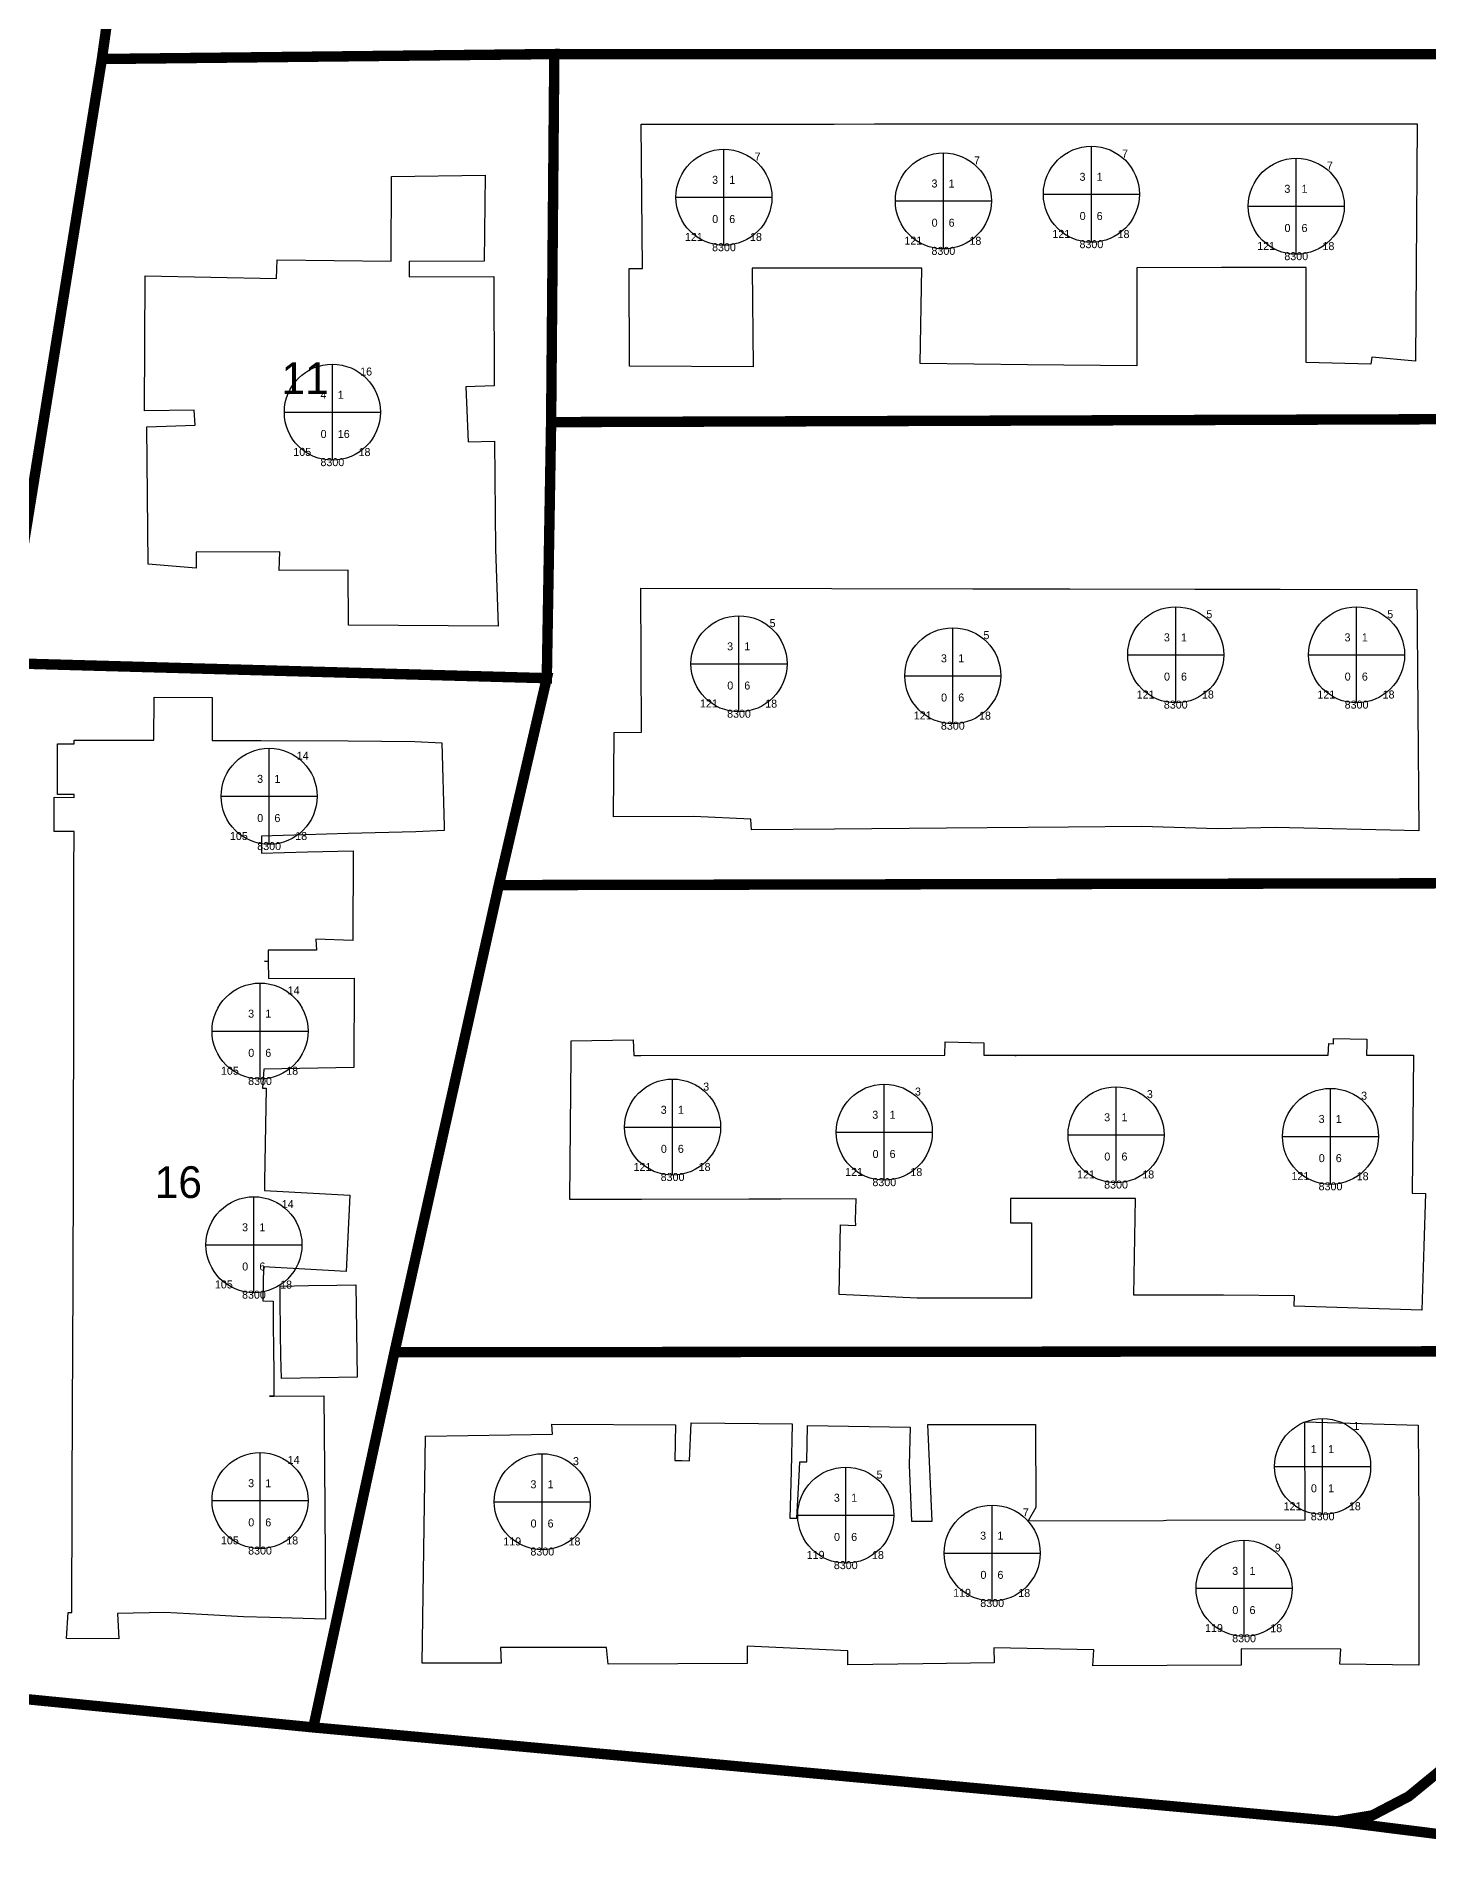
# Model space of a CAD drawing. Header units: inches. Extents: x 179568 to 180433, y 653998 to 654850.
# Drawn here: x 180278 to 180365, y 654482.9 to 654596.9 of the extents above; entities that cross this region are included whole.
import ezdxf
from ezdxf.enums import TextEntityAlignment as Align

# ---------------------------------------------------------------- set-up
doc = ezdxf.new("R2010")
doc.units = ezdxf.units.IN
doc.header["$MEASUREMENT"] = 0
for name, color, linetype in [('2200', 254, 'Continuous'), ('2203', 7, 'Continuous'), ('2206', 255, 'Continuous'), ('9100', 255, 'Continuous'), ('chelkot lines', 1, 'Continuous'), ('chelkot numbers', 1, 'Continuous')]:
    doc.layers.add(name, color=color, linetype=linetype)
doc.styles.add('HEBTXT', font='HEBTXT.shx')
doc.styles.get("Standard").update_dxf_attribs({"font": 'arial.ttf'})

# ---------------------------------------------------------------- blocks, each defined once
blk = doc.blocks.new('2206')
at = {"color": 0, "lineweight": -2}
for p, q in [((0, -7.5), (0, 7.5)), ((-7.5, 0), (7.5, 0))]:
    blk.add_line(p, q, dxfattribs=at)
blk.add_circle((0, 0), 7.5, dxfattribs=at)
at = {"color": 0, "lineweight": -2, "style": 'HEBTXT'}
for tag, p in [('NUM-FLOORS', (-0.93, 2.1)), ('NUM-BUSNS-CUR', (-0.9, -4.02))]:
    blk.add_attdef(tag, text='', height=2, dxfattribs=at).set_placement(p, align=Align.RIGHT)
for tag, p in [('NUM-ENTR', (0.83, 2.1)), ('NUM-APTS-CUR', (0.83, -4.02))]:
    blk.add_attdef(tag, p, '', height=2, dxfattribs=at)
at = {"lineweight": -2, "style": 'HEBTXT', "flags": 1}
for tag, p in [('CITY-CODE', (0, -12.5)), ('STREET-CODE', (0, -15)), ('STRT_TYPE', (0, -27.5)), ('STREET-CODE-2', (0, -30))]:
    blk.add_attdef(tag, text='', height=2, dxfattribs=at).set_placement(p, align=Align.CENTER)
at = {"color": 0, "lineweight": -2, "style": 'HEBTXT'}
blk.add_attdef('BLDG-TYPE', text='', height=2, dxfattribs=at).set_placement((0, -22.5), align=Align.CENTER)
at = {"lineweight": -2, "style": 'HEBTXT'}
for tag, p in [('BLDG-NUM-2', (0, -32.5)), ('BLDG-LETTER-2', (0, -35))]:
    blk.add_attdef(tag, text='', height=2, dxfattribs=at).set_placement(p, align=Align.CENTER)
at = {"layer": '2203', "lineweight": -2, "style": 'HEBTXT'}
for tag, p in [('BLDG-NUM', (0, -17.5)), ('BLDG-LETTER', (0, -20))]:
    blk.add_attdef(tag, text='', height=2, dxfattribs=at).set_placement(p, align=Align.CENTER)

msp = doc.modelspace()

# ---------------------------------------------------------------- linework, layer by layer
at = {"layer": '2200'}
for points in [[(180346.72, 654582.46, 70.54), (180346.73, 654576.32, 67.65), (180339.9, 654576.4, 67.65), (180339.9, 654576.4, 67.65), (180333.2, 654576.48, 67.65), (180333.29, 654582.44, 70.54), (180327.84, 654582.43, 70.54), (180327.84, 654582.43, 70.54), (180322.69, 654582.43, 70.54), (180322.76, 654576.26, 67.53), (180315.02, 654576.31, 67.53), (180315.01, 654582.42, 67.53), (180315.84, 654582.42, 70.54), (180315.75, 654591.43, 70.54), (180327.81, 654591.43, 70.54), (180330.34, 654591.44, 70.54), (180339.86, 654591.44, 70.54), (180344.92, 654591.44, 70.54), (180351.99, 654591.44, 70.54), (180364.25, 654591.45, 70.54), (180364.18, 654582.49, 70.54), (180364.15, 654576.61, 67.75), (180361.41, 654576.86, 67.75), (180361.36, 654576.44, 67.75), (180357.3, 654576.54, 67.75), (180357.3, 654582.48, 70.54), (180352.02, 654582.47, 70.54), (180352.02, 654582.47, 70.54), (180352.02, 654582.47, 70.54)], [(180301.26, 654582.84, 75.68), (180301.25, 654581.88, 75.68), (180306.55, 654581.91, 75.68), (180306.58, 654575.07, 75.68), (180304.81, 654575.02, 75.68), (180304.95, 654571.58, 75.68), (180306.59, 654571.63, 75.68), (180306.65, 654564.88, 75.68), (180306.82, 654560.06, 74.23), (180297.46, 654560.13, 74.23), (180297.45, 654563.57, 75.68), (180293.14, 654563.53, 75.68), (180293.17, 654564.71, 75.68), (180287.96, 654564.69, 75.68), (180287.96, 654563.69, 74.41), (180284.96, 654563.94, 74.41), (180284.86, 654572.52, 74.41), (180287.89, 654572.61, 74.41), (180287.83, 654573.55, 75.68), (180284.73, 654573.51, 75.68), (180284.77, 654581.95, 75.68), (180292.98, 654581.78, 75.68), (180293.01, 654582.96, 75.68), (180300.14, 654582.86, 75.68), (180300.15, 654588.16, 72.04), (180306.01, 654588.24, 72.04), (180305.95, 654582.87, 72.04), (180305.95, 654582.87, 72.04)], [(180347.03, 654547.54, 64.72), (180342.46, 654547.5, 64.72), (180334.84, 654547.44, 64.72), (180327.83, 654547.37, 64.72), (180322.65, 654547.33, 64.72), (180322.6, 654548, 64.72), (180319.04, 654548.16, 64.72), (180314.03, 654548.15, 70.19), (180314.06, 654553.42, 70.19), (180315.78, 654553.43, 70.19), (180315.73, 654562.43, 70.19), (180327.67, 654562.41, 70.19), (180336.48, 654562.4, 70.19), (180342.55, 654562.39, 70.19), (180350.35, 654562.38, 70.19), (180355.68, 654562.37, 70.19), (180364.22, 654562.36, 70.19), (180364.29, 654554.82, 70.19), (180364.36, 654547.27, 70.19), (180355.38, 654547.48, 72.33), (180355.38, 654547.48, 72.33), (180351.76, 654547.4, 72.33)], [(180280.31, 654542.17, 71.39), (180280.31, 654544.71, 71.39), (180280.32, 654547.24, 71.39), (180279.07, 654547.24, 66.99), (180279.07, 654549.37, 66.99), (180280.32, 654549.36, 71.39), (180280.32, 654549.55, 71.39), (180279.29, 654549.55, 66.18), (180279.29, 654552.7, 66.18), (180280.32, 654552.7, 71.39), (180280.32, 654552.94, 71.39), (180285.31, 654552.93, 71.39), (180285.32, 654555.62, 63.42), (180288.96, 654555.61, 63.42), (180288.96, 654552.92, 71.39), (180292.02, 654552.91, 71.39), (180297.44, 654552.89, 64.14), (180301.62, 654552.86, 63.2), (180303.31, 654552.77, 62.78), (180303.44, 654547.57, 62.93), (180303.45, 654547.3, 62.94), (180301.67, 654547.22, 63.2), (180297.44, 654547.11, 64.14), (180292.04, 654546.94, 71.39), (180292.04, 654545.87, 70.72), (180294.9, 654545.95, 70.18), (180297.76, 654546.02, 69.63), (180297.75, 654540.42, 69.65), (180295.43, 654540.51, 69.75), (180295.48, 654539.81, 69.71), (180292.45, 654539.82, 73.16), (180292.45, 654539.23, 73.16), (180292.45, 654539.11, 72.98), (180292.45, 654539.11, 72.98), (180292.46, 654538.05, 71.39), (180297.82, 654538.06, 70.84), (180297.8, 654532.48, 70.87), (180292.18, 654532.38, 71.13), (180292.09, 654531.19, 72.75), (180292.32, 654531.19, 72.75), (180292.22, 654525.39, 72.74), (180292.22, 654525.37, 72.74), (180292.21, 654524.8, 71.16), (180297.56, 654524.51, 64.72), (180297.32, 654519.73, 64.85), (180294.74, 654519.88, 68.62), (180292.16, 654520.02, 72.39), (180292.11, 654517.9, 72.78), (180292.76, 654517.89, 72.78), (180292.77, 654516.4, 72.8), (180292.79, 654514.91, 72.83), (180292.8, 654513.42, 72.85), (180292.81, 654511.95, 72.87), (180292.81, 654511.95, 72.87), (180292.54, 654511.95, 72.85), (180292.81, 654511.95, 72.87), (180292.81, 654511.94, 72.88), (180295.92, 654511.97, 73.08), (180296, 654505.11, 72.53), (180296.04, 654498.01, 72.36), (180292.56, 654498.11, 72.32), (180290.9, 654498.16, 72.31), (180288.3, 654498.31, 71.68), (180286, 654498.43, 72.36), (180283.04, 654498.36, 67.1), (180283.11, 654496.78, 66.9), (180279.85, 654496.81, 67.18), (180279.95, 654498.43, 67.17), (180280.19, 654498.43, 71.65), (180280.21, 654505.29, 71.6), (180280.23, 654511.85, 71.55), (180280.23, 654511.85, 71.55), (180280.24, 654514.19, 71.54), (180280.28, 654525.35, 71.46), (180280.29, 654528.69, 71.43), (180280.3, 654534.79, 71.39), (180280.31, 654539.54, 71.39)], [(180292.23, 654539.12, 72.97), (180292.45, 654539.11, 72.98), (180292.45, 654539.11, 72.98), (180292.45, 654539.11, 72.98)], [(180338.84, 654524.29, 70.23), (180338.84, 654522.78, 73), (180338.98, 654522.78, 73), (180340.15, 654522.78, 73), (180340.15, 654518.07, 72.91), (180333, 654518.07, 72.85), (180328.12, 654518.3, 68.1), (180328.21, 654522.65, 68.1), (180329.17, 654522.62, 68.1), (180329.15, 654522.94, 70.03), (180329.2, 654524.28, 70.23), (180324.51, 654524.26, 70.24), (180322.49, 654524.26, 70.25), (180315.78, 654524.24, 70.26), (180311.3, 654524.23, 64.52), (180311.39, 654533.28, 64.38), (180311.39, 654534.15, 64.34), (180315.25, 654534.21, 64.21), (180315.3, 654533.24, 64.52), (180315.74, 654533.24, 70.21), (180334.74, 654533.25, 70.22), (180334.75, 654534.09, 67.15), (180337.16, 654534.03, 67.07), (180337.16, 654533.25, 70.22), (180339.15, 654533.25, 70.22), (180339.15, 654533.25, 70.22), (180339.15, 654533.2, 70.22), (180339.15, 654533.25, 70.22), (180352.32, 654533.26, 70.22), (180352.32, 654533.24, 70.22), (180352.32, 654533.26, 70.22), (180353.31, 654533.26, 70.22), (180358.69, 654533.26, 69.62), (180358.72, 654533.98, 69.58), (180359.01, 654533.97, 69.58), (180359.02, 654534.29, 69.17), (180361.1, 654534.25, 69.16), (180361.11, 654533.96, 69.58), (180361.09, 654533.26, 69.62), (180364.01, 654533.26, 70.23), (180363.94, 654524.64, 72.84), (180364.76, 654524.61, 72.81), (180364.66, 654521.32, 73.93), (180364.53, 654517.32, 72.92), (180356.56, 654517.57, 72.92), (180356.58, 654518.22, 73.11), (180352.14, 654518.26, 64.63), (180352.14, 654518.26, 64.63), (180352.14, 654518.26, 64.63), (180352.09, 654518.26, 64.52), (180346.54, 654518.25, 64.52), (180346.64, 654524.3, 70.23), (180340.79, 654524.29, 70.23), (180339, 654524.29, 70.23)], [(180293.28, 654513.06, 67.14), (180293.25, 654514.47, 67.14), (180293.23, 654515.89, 67.15), (180293.2, 654518.1, 67.15), (180293.19, 654518.83, 67.15), (180294.97, 654518.86, 67.19), (180296.75, 654518.89, 67.22), (180297.93, 654518.91, 67.24), (180298.02, 654513.13, 67.22), (180295.65, 654513.09, 67.18), (180295.65, 654513.09, 67.18)], [(180318.78, 654507.9, 64.6), (180318.88, 654510.29, 64.6), (180325.2, 654510.22, 64.6), (180325.13, 654507.27, 64.6), (180325.05, 654504.32, 64.6), (180325.49, 654504.32, 72.46), (180325.63, 654506.97, 72.46), (180325.67, 654507.85, 72.46), (180326.1, 654507.84, 72.46), (180326.14, 654510.11, 70.99), (180332.56, 654510.01, 70.99), (180332.5, 654507.65, 72.24), (180332.65, 654504.14, 72.24), (180333.3, 654504.14, 70.96), (180333.3, 654504.14, 70.96), (180333.94, 654504.14, 69.68), (180333.67, 654510.17, 67.52), (180340.39, 654510.18, 67.52), (180340.41, 654504.98, 67.52), (180339.93, 654504.16, 69.68), (180348.4, 654504.18, 69.68), (180348.4, 654504.18, 69.68), (180348.59, 654504.19, 69.68), (180357.25, 654504.21, 69.68), (180357.22, 654510.34, 64.15), (180364.31, 654510.14, 64.15), (180364.35, 654504.23, 69.68), (180364.35, 654504.23, 69.68), (180364.36, 654495.13, 69.68), (180359.41, 654495.2, 69.68), (180359.48, 654496.13, 69.68), (180353.24, 654496.15, 69.68), (180353.25, 654495.14, 69.68), (180348.61, 654495.12, 69.68), (180343.98, 654495.1, 69.68), (180344.04, 654496.1, 69.68), (180337.8, 654496.23, 69.68), (180337.81, 654495.28, 69.68), (180333.35, 654495.22, 69.68), (180328.68, 654495.16, 69.68), (180328.67, 654496.04, 69.68), (180322.37, 654496.33, 69.68), (180322.38, 654495.24, 69.68), (180318.05, 654495.23, 69.68), (180313.7, 654495.21, 69.68), (180313.6, 654496.25, 72.03), (180310.44, 654496.24, 72.03), (180306.96, 654496.25, 69.68), (180307.01, 654495.26, 69.68), (180302.07, 654495.27, 69.68), (180302.28, 654509.45, 69.68), (180310.21, 654509.57, 64.6), (180310.18, 654510.2, 64.6), (180317.91, 654510.16, 64.6), (180317.86, 654507.93, 64.6), (180318.32, 654507.92, 64.6), (180318.32, 654507.92, 64.6)]]:
    msp.add_polyline3d(points, close=True, dxfattribs=at)
at = {"layer": 'chelkot lines', "color": 160, "linetype": 'Continuous', "true_color": 0x2323ff, "const_width": 0.65}
for points in [[(180237.45, 654461.63), (180243.91, 654487.25), (180246.5, 654497.69), (180249.95, 654514.44), (180252.89, 654527.94), (180253.42, 654531), (180256.7, 654552.88), (180258.81, 654567.25), (180262.88, 654592.88), (180267.42, 654622.31), (180271.81, 654649.31), (180274.44, 654666.06), (180275.42, 654676), (180276, 654682.06), (180294.47, 654680.25), (180292.64, 654662.19), (180282.41, 654598), (180282.06, 654595.5), (180275.98, 654557.75), (180266.8, 654506.13), (180265.55, 654500.38), (180262.47, 654479.5)], [(180262.47, 654479.5), (180265.55, 654500.38), (180265.75, 654498.56), (180266.53, 654496.75), (180268.09, 654494.94), (180269.94, 654494), (180272.41, 654493.5), (180295.27, 654491.25), (180359.22, 654485.38), (180386.13, 654482)]]:
    msp.add_lwpolyline(points, dxfattribs=at)
for points in [[(180368.45, 654595.81), (180310.33, 654595.81), (180282.06, 654595.5), (180282.41, 654598), (180318.83, 654598.12), (180327.59, 654598.12), (180357.28, 654598.31), (180394.33, 654598.56), (180394.45, 654595.81), (180368.45, 654595.81)], [(180309.86, 654556.81), (180275.98, 654557.75), (180282.06, 654595.5), (180310.33, 654595.81), (180310.13, 654572.81), (180309.86, 654556.81)], [(180310.13, 654572.81), (180310.33, 654595.81), (180368.45, 654595.81), (180368.42, 654573), (180310.13, 654572.81)], [(180306.86, 654543.88), (180309.86, 654556.81), (180310.13, 654572.81), (180368.42, 654573), (180368.55, 654544), (180306.86, 654543.88)], [(180268.09, 654494.94), (180266.53, 654496.75), (180265.75, 654498.56), (180265.55, 654500.38), (180266.8, 654506.13), (180275.98, 654557.75), (180309.86, 654556.81), (180306.86, 654543.88), (180300.34, 654514.69), (180295.27, 654491.25), (180272.41, 654493.5), (180269.94, 654494), (180268.09, 654494.94)], [(180300.34, 654514.69), (180306.86, 654543.88), (180368.55, 654544), (180368.55, 654543.94), (180368.67, 654514.75), (180300.34, 654514.69)], [(180363.72, 654486.94), (180361.44, 654485.75), (180359.22, 654485.38), (180295.27, 654491.25), (180300.34, 654514.69), (180368.67, 654514.75), (180368.73, 654493.44), (180367.34, 654490.5), (180366, 654488.81), (180363.72, 654486.94)]]:
    msp.add_lwpolyline(points, close=True, dxfattribs=at)

# ---------------------------------------------------------------- block references
at = {"layer": '2206'}
ref = msp.add_blockref('2206', (180343.89, 654587.05), dxfattribs=dict(at, xscale=0.4, yscale=0.4))
ref.add_attrib('CITY_CODE', '8300', dxfattribs={"layer": '9100', "color": 7, "height": 0.5, "style": 'HEBTXT'}).set_placement((180343.89, 654583.68), align=Align.CENTER)
ref.add_attrib('STREET_COD', '121', dxfattribs={"layer": '9100', "color": 7, "height": 0.5, "style": 'HEBTXT'}).set_placement((180342.01, 654584.32), align=Align.CENTER)
ref.add_attrib('BLDG_NUM', '7', dxfattribs={"layer": '2203', "color": 7, "height": 0.5, "style": 'HEBTXT'}).set_placement((180345.99, 654589.34), align=Align.CENTER)
ref.add_attrib('STRT_TYPE', '18', dxfattribs={"layer": '9100', "color": 7, "height": 0.5, "style": 'HEBTXT'}).set_placement((180345.9, 654584.31), align=Align.CENTER)
ref.add_attrib('NUM_FLOORS', '3', dxfattribs={"layer": '0', "color": 0, "height": 0.5, "style": 'HEBTXT'}).set_placement((180343.52, 654587.89), align=Align.RIGHT)
ref.add_attrib('NUM_ENTR', '1', (180344.22, 654587.89), dxfattribs={"layer": '0', "color": 0, "height": 0.5, "style": 'HEBTXT'})
ref.add_attrib('NUM_APTS_C', '6', (180344.22, 654585.44), dxfattribs={"layer": '0', "color": 0, "height": 0.5, "style": 'HEBTXT'})
ref.add_attrib('NUM_BUSNS_', '0', dxfattribs={"layer": '0', "color": 0, "height": 0.5, "style": 'HEBTXT'}).set_placement((180343.53, 654585.44), align=Align.RIGHT)
ref = msp.add_blockref('2206', (180320.93, 654586.86), dxfattribs=dict(at, xscale=0.4, yscale=0.4))
ref.add_attrib('CITY_CODE', '8300', dxfattribs={"layer": '9100', "color": 7, "height": 0.5, "style": 'HEBTXT'}).set_placement((180320.93, 654583.49), align=Align.CENTER)
ref.add_attrib('STREET_COD', '121', dxfattribs={"layer": '9100', "color": 7, "height": 0.5, "style": 'HEBTXT'}).set_placement((180319.05, 654584.13), align=Align.CENTER)
ref.add_attrib('BLDG_NUM', '7', dxfattribs={"layer": '2203', "color": 7, "height": 0.5, "style": 'HEBTXT'}).set_placement((180323.03, 654589.15), align=Align.CENTER)
ref.add_attrib('STRT_TYPE', '18', dxfattribs={"layer": '9100', "color": 7, "height": 0.5, "style": 'HEBTXT'}).set_placement((180322.93, 654584.13), align=Align.CENTER)
ref.add_attrib('NUM_FLOORS', '3', dxfattribs={"layer": '0', "color": 0, "height": 0.5, "style": 'HEBTXT'}).set_placement((180320.56, 654587.7), align=Align.RIGHT)
ref.add_attrib('NUM_ENTR', '1', (180321.26, 654587.7), dxfattribs={"layer": '0', "color": 0, "height": 0.5, "style": 'HEBTXT'})
ref.add_attrib('NUM_APTS_C', '6', (180321.26, 654585.25), dxfattribs={"layer": '0', "color": 0, "height": 0.5, "style": 'HEBTXT'})
ref.add_attrib('NUM_BUSNS_', '0', dxfattribs={"layer": '0', "color": 0, "height": 0.5, "style": 'HEBTXT'}).set_placement((180320.57, 654585.25), align=Align.RIGHT)
ref = msp.add_blockref('2206', (180334.64, 654586.63), dxfattribs=dict(at, xscale=0.4, yscale=0.4))
ref.add_attrib('CITY_CODE', '8300', dxfattribs={"layer": '9100', "color": 7, "height": 0.5, "style": 'HEBTXT'}).set_placement((180334.64, 654583.26), align=Align.CENTER)
ref.add_attrib('STREET_COD', '121', dxfattribs={"layer": '9100', "color": 7, "height": 0.5, "style": 'HEBTXT'}).set_placement((180332.76, 654583.9), align=Align.CENTER)
ref.add_attrib('BLDG_NUM', '7', dxfattribs={"layer": '2203', "color": 7, "height": 0.5, "style": 'HEBTXT'}).set_placement((180336.74, 654588.92), align=Align.CENTER)
ref.add_attrib('STRT_TYPE', '18', dxfattribs={"layer": '9100', "color": 7, "height": 0.5, "style": 'HEBTXT'}).set_placement((180336.64, 654583.89), align=Align.CENTER)
ref.add_attrib('NUM_FLOORS', '3', dxfattribs={"layer": '0', "color": 0, "height": 0.5, "style": 'HEBTXT'}).set_placement((180334.27, 654587.47), align=Align.RIGHT)
ref.add_attrib('NUM_ENTR', '1', (180334.97, 654587.47), dxfattribs={"layer": '0', "color": 0, "height": 0.5, "style": 'HEBTXT'})
ref.add_attrib('NUM_APTS_C', '6', (180334.97, 654585.02), dxfattribs={"layer": '0', "color": 0, "height": 0.5, "style": 'HEBTXT'})
ref.add_attrib('NUM_BUSNS_', '0', dxfattribs={"layer": '0', "color": 0, "height": 0.5, "style": 'HEBTXT'}).set_placement((180334.28, 654585.02), align=Align.RIGHT)
ref = msp.add_blockref('2206', (180356.69, 654586.3), dxfattribs=dict(at, xscale=0.4, yscale=0.4))
ref.add_attrib('CITY_CODE', '8300', dxfattribs={"layer": '9100', "color": 7, "height": 0.5, "style": 'HEBTXT'}).set_placement((180356.69, 654582.93), align=Align.CENTER)
ref.add_attrib('STREET_COD', '121', dxfattribs={"layer": '9100', "color": 7, "height": 0.5, "style": 'HEBTXT'}).set_placement((180354.81, 654583.57), align=Align.CENTER)
ref.add_attrib('BLDG_NUM', '7', dxfattribs={"layer": '2203', "color": 7, "height": 0.5, "style": 'HEBTXT'}).set_placement((180358.79, 654588.59), align=Align.CENTER)
ref.add_attrib('STRT_TYPE', '18', dxfattribs={"layer": '9100', "color": 7, "height": 0.5, "style": 'HEBTXT'}).set_placement((180358.7, 654583.56), align=Align.CENTER)
ref.add_attrib('NUM_FLOORS', '3', dxfattribs={"layer": '0', "color": 0, "height": 0.5, "style": 'HEBTXT'}).set_placement((180356.32, 654587.14), align=Align.RIGHT)
ref.add_attrib('NUM_ENTR', '1', (180357.02, 654587.14), dxfattribs={"layer": '0', "color": 0, "height": 0.5, "style": 'HEBTXT'})
ref.add_attrib('NUM_APTS_C', '6', (180357.02, 654584.69), dxfattribs={"layer": '0', "color": 0, "height": 0.5, "style": 'HEBTXT'})
ref.add_attrib('NUM_BUSNS_', '0', dxfattribs={"layer": '0', "color": 0, "height": 0.5, "style": 'HEBTXT'}).set_placement((180356.33, 654584.69), align=Align.RIGHT)
ref = msp.add_blockref('2206', (180296.46, 654573.43), dxfattribs=dict(at, xscale=0.4, yscale=0.4))
ref.add_attrib('CITY_CODE', '8300', dxfattribs={"layer": '9100', "color": 7, "height": 0.5, "style": 'HEBTXT'}).set_placement((180296.46, 654570.06), align=Align.CENTER)
ref.add_attrib('STREET_COD', '105', dxfattribs={"layer": '9100', "color": 7, "height": 0.5, "style": 'HEBTXT'}).set_placement((180294.58, 654570.7), align=Align.CENTER)
ref.add_attrib('BLDG_NUM', '16', dxfattribs={"layer": '2203', "color": 7, "height": 0.5, "style": 'HEBTXT'}).set_placement((180298.57, 654575.72), align=Align.CENTER)
ref.add_attrib('STRT_TYPE', '18', dxfattribs={"layer": '9100', "color": 7, "height": 0.5, "style": 'HEBTXT'}).set_placement((180298.47, 654570.69), align=Align.CENTER)
ref.add_attrib('NUM_FLOORS', '4', dxfattribs={"layer": '0', "color": 0, "height": 0.5, "style": 'HEBTXT'}).set_placement((180296.09, 654574.27), align=Align.RIGHT)
ref.add_attrib('NUM_ENTR', '1', (180296.8, 654574.27), dxfattribs={"layer": '0', "color": 0, "height": 0.5, "style": 'HEBTXT'})
ref.add_attrib('NUM_APTS_C', '16', (180296.8, 654571.82), dxfattribs={"layer": '0', "color": 0, "height": 0.5, "style": 'HEBTXT'})
ref.add_attrib('NUM_BUSNS_', '0', dxfattribs={"layer": '0', "color": 0, "height": 0.5, "style": 'HEBTXT'}).set_placement((180296.1, 654571.82), align=Align.RIGHT)
ref = msp.add_blockref('2206', (180321.87, 654557.71), dxfattribs=dict(at, xscale=0.4, yscale=0.4))
ref.add_attrib('CITY_CODE', '8300', dxfattribs={"layer": '9100', "color": 7, "height": 0.5, "style": 'HEBTXT'}).set_placement((180321.87, 654554.34), align=Align.CENTER)
ref.add_attrib('STREET_COD', '121', dxfattribs={"layer": '9100', "color": 7, "height": 0.5, "style": 'HEBTXT'}).set_placement((180319.99, 654554.98), align=Align.CENTER)
ref.add_attrib('BLDG_NUM', '5', dxfattribs={"layer": '2203', "color": 7, "height": 0.5, "style": 'HEBTXT'}).set_placement((180323.97, 654560), align=Align.CENTER)
ref.add_attrib('STRT_TYPE', '18', dxfattribs={"layer": '9100', "color": 7, "height": 0.5, "style": 'HEBTXT'}).set_placement((180323.88, 654554.97), align=Align.CENTER)
ref.add_attrib('NUM_FLOORS', '3', dxfattribs={"layer": '0', "color": 0, "height": 0.5, "style": 'HEBTXT'}).set_placement((180321.5, 654558.55), align=Align.RIGHT)
ref.add_attrib('NUM_ENTR', '1', (180322.2, 654558.55), dxfattribs={"layer": '0', "color": 0, "height": 0.5, "style": 'HEBTXT'})
ref.add_attrib('NUM_APTS_C', '6', (180322.2, 654556.1), dxfattribs={"layer": '0', "color": 0, "height": 0.5, "style": 'HEBTXT'})
ref.add_attrib('NUM_BUSNS_', '0', dxfattribs={"layer": '0', "color": 0, "height": 0.5, "style": 'HEBTXT'}).set_placement((180321.51, 654556.1), align=Align.RIGHT)
ref = msp.add_blockref('2206', (180349.16, 654558.27), dxfattribs=dict(at, xscale=0.4, yscale=0.4))
ref.add_attrib('CITY_CODE', '8300', dxfattribs={"layer": '9100', "color": 7, "height": 0.5, "style": 'HEBTXT'}).set_placement((180349.16, 654554.91), align=Align.CENTER)
ref.add_attrib('STREET_COD', '121', dxfattribs={"layer": '9100', "color": 7, "height": 0.5, "style": 'HEBTXT'}).set_placement((180347.28, 654555.54), align=Align.CENTER)
ref.add_attrib('BLDG_NUM', '5', dxfattribs={"layer": '2203', "color": 7, "height": 0.5, "style": 'HEBTXT'}).set_placement((180351.26, 654560.56), align=Align.CENTER)
ref.add_attrib('STRT_TYPE', '18', dxfattribs={"layer": '9100', "color": 7, "height": 0.5, "style": 'HEBTXT'}).set_placement((180351.17, 654555.54), align=Align.CENTER)
ref.add_attrib('NUM_FLOORS', '3', dxfattribs={"layer": '0', "color": 0, "height": 0.5, "style": 'HEBTXT'}).set_placement((180348.79, 654559.11), align=Align.RIGHT)
ref.add_attrib('NUM_ENTR', '1', (180349.49, 654559.11), dxfattribs={"layer": '0', "color": 0, "height": 0.5, "style": 'HEBTXT'})
ref.add_attrib('NUM_APTS_C', '6', (180349.49, 654556.66), dxfattribs={"layer": '0', "color": 0, "height": 0.5, "style": 'HEBTXT'})
ref.add_attrib('NUM_BUSNS_', '0', dxfattribs={"layer": '0', "color": 0, "height": 0.5, "style": 'HEBTXT'}).set_placement((180348.8, 654556.66), align=Align.RIGHT)
ref = msp.add_blockref('2206', (180360.46, 654558.27), dxfattribs=dict(at, xscale=0.4, yscale=0.4))
ref.add_attrib('CITY_CODE', '8300', dxfattribs={"layer": '9100', "color": 7, "height": 0.5, "style": 'HEBTXT'}).set_placement((180360.46, 654554.91), align=Align.CENTER)
ref.add_attrib('STREET_COD', '121', dxfattribs={"layer": '9100', "color": 7, "height": 0.5, "style": 'HEBTXT'}).set_placement((180358.57, 654555.54), align=Align.CENTER)
ref.add_attrib('BLDG_NUM', '5', dxfattribs={"layer": '2203', "color": 7, "height": 0.5, "style": 'HEBTXT'}).set_placement((180362.56, 654560.56), align=Align.CENTER)
ref.add_attrib('STRT_TYPE', '18', dxfattribs={"layer": '9100', "color": 7, "height": 0.5, "style": 'HEBTXT'}).set_placement((180362.46, 654555.54), align=Align.CENTER)
ref.add_attrib('NUM_FLOORS', '3', dxfattribs={"layer": '0', "color": 0, "height": 0.5, "style": 'HEBTXT'}).set_placement((180360.08, 654559.11), align=Align.RIGHT)
ref.add_attrib('NUM_ENTR', '1', (180360.79, 654559.11), dxfattribs={"layer": '0', "color": 0, "height": 0.5, "style": 'HEBTXT'})
ref.add_attrib('NUM_APTS_C', '6', (180360.79, 654556.66), dxfattribs={"layer": '0', "color": 0, "height": 0.5, "style": 'HEBTXT'})
ref.add_attrib('NUM_BUSNS_', '0', dxfattribs={"layer": '0', "color": 0, "height": 0.5, "style": 'HEBTXT'}).set_placement((180360.09, 654556.66), align=Align.RIGHT)
ref = msp.add_blockref('2206', (180335.23, 654556.96), dxfattribs=dict(at, xscale=0.4, yscale=0.4))
ref.add_attrib('CITY_CODE', '8300', dxfattribs={"layer": '9100', "color": 7, "height": 0.5, "style": 'HEBTXT'}).set_placement((180335.23, 654553.59), align=Align.CENTER)
ref.add_attrib('STREET_COD', '121', dxfattribs={"layer": '9100', "color": 7, "height": 0.5, "style": 'HEBTXT'}).set_placement((180333.35, 654554.23), align=Align.CENTER)
ref.add_attrib('BLDG_NUM', '5', dxfattribs={"layer": '2203', "color": 7, "height": 0.5, "style": 'HEBTXT'}).set_placement((180337.33, 654559.25), align=Align.CENTER)
ref.add_attrib('STRT_TYPE', '18', dxfattribs={"layer": '9100', "color": 7, "height": 0.5, "style": 'HEBTXT'}).set_placement((180337.24, 654554.22), align=Align.CENTER)
ref.add_attrib('NUM_FLOORS', '3', dxfattribs={"layer": '0', "color": 0, "height": 0.5, "style": 'HEBTXT'}).set_placement((180334.86, 654557.8), align=Align.RIGHT)
ref.add_attrib('NUM_ENTR', '1', (180335.57, 654557.8), dxfattribs={"layer": '0', "color": 0, "height": 0.5, "style": 'HEBTXT'})
ref.add_attrib('NUM_APTS_C', '6', (180335.57, 654555.35), dxfattribs={"layer": '0', "color": 0, "height": 0.5, "style": 'HEBTXT'})
ref.add_attrib('NUM_BUSNS_', '0', dxfattribs={"layer": '0', "color": 0, "height": 0.5, "style": 'HEBTXT'}).set_placement((180334.87, 654555.35), align=Align.RIGHT)
ref = msp.add_blockref('2206', (180292.51, 654549.43), dxfattribs=dict(at, xscale=0.4, yscale=0.4))
ref.add_attrib('CITY_CODE', '8300', dxfattribs={"layer": '9100', "color": 7, "height": 0.5, "style": 'HEBTXT'}).set_placement((180292.51, 654546.07), align=Align.CENTER)
ref.add_attrib('STREET_COD', '105', dxfattribs={"layer": '9100', "color": 7, "height": 0.5, "style": 'HEBTXT'}).set_placement((180290.62, 654546.7), align=Align.CENTER)
ref.add_attrib('BLDG_NUM', '14', dxfattribs={"layer": '2203', "color": 7, "height": 0.5, "style": 'HEBTXT'}).set_placement((180294.61, 654551.72), align=Align.CENTER)
ref.add_attrib('STRT_TYPE', '18', dxfattribs={"layer": '9100', "color": 7, "height": 0.5, "style": 'HEBTXT'}).set_placement((180294.51, 654546.7), align=Align.CENTER)
ref.add_attrib('NUM_FLOORS', '3', dxfattribs={"layer": '0', "color": 0, "height": 0.5, "style": 'HEBTXT'}).set_placement((180292.13, 654550.27), align=Align.RIGHT)
ref.add_attrib('NUM_ENTR', '1', (180292.84, 654550.27), dxfattribs={"layer": '0', "color": 0, "height": 0.5, "style": 'HEBTXT'})
ref.add_attrib('NUM_APTS_C', '6', (180292.84, 654547.82), dxfattribs={"layer": '0', "color": 0, "height": 0.5, "style": 'HEBTXT'})
ref.add_attrib('NUM_BUSNS_', '0', dxfattribs={"layer": '0', "color": 0, "height": 0.5, "style": 'HEBTXT'}).set_placement((180292.14, 654547.82), align=Align.RIGHT)
ref = msp.add_blockref('2206', (180291.94, 654534.76), dxfattribs=dict(at, xscale=0.4, yscale=0.4))
ref.add_attrib('CITY_CODE', '8300', dxfattribs={"layer": '9100', "color": 7, "height": 0.5, "style": 'HEBTXT'}).set_placement((180291.94, 654531.39), align=Align.CENTER)
ref.add_attrib('STREET_COD', '105', dxfattribs={"layer": '9100', "color": 7, "height": 0.5, "style": 'HEBTXT'}).set_placement((180290.06, 654532.03), align=Align.CENTER)
ref.add_attrib('BLDG_NUM', '14', dxfattribs={"layer": '2203', "color": 7, "height": 0.5, "style": 'HEBTXT'}).set_placement((180294.04, 654537.05), align=Align.CENTER)
ref.add_attrib('STRT_TYPE', '18', dxfattribs={"layer": '9100', "color": 7, "height": 0.5, "style": 'HEBTXT'}).set_placement((180293.95, 654532.03), align=Align.CENTER)
ref.add_attrib('NUM_FLOORS', '3', dxfattribs={"layer": '0', "color": 0, "height": 0.5, "style": 'HEBTXT'}).set_placement((180291.57, 654535.6), align=Align.RIGHT)
ref.add_attrib('NUM_ENTR', '1', (180292.27, 654535.6), dxfattribs={"layer": '0', "color": 0, "height": 0.5, "style": 'HEBTXT'})
ref.add_attrib('NUM_APTS_C', '6', (180292.27, 654533.15), dxfattribs={"layer": '0', "color": 0, "height": 0.5, "style": 'HEBTXT'})
ref.add_attrib('NUM_BUSNS_', '0', dxfattribs={"layer": '0', "color": 0, "height": 0.5, "style": 'HEBTXT'}).set_placement((180291.58, 654533.15), align=Align.RIGHT)
ref = msp.add_blockref('2206', (180317.72, 654528.76), dxfattribs=dict(at, xscale=0.4, yscale=0.4))
ref.add_attrib('CITY_CODE', '8300', dxfattribs={"layer": '9100', "color": 7, "height": 0.5, "style": 'HEBTXT'}).set_placement((180317.72, 654525.39), align=Align.CENTER)
ref.add_attrib('STREET_COD', '121', dxfattribs={"layer": '9100', "color": 7, "height": 0.5, "style": 'HEBTXT'}).set_placement((180315.84, 654526.02), align=Align.CENTER)
ref.add_attrib('BLDG_NUM', '3', dxfattribs={"layer": '2203', "color": 7, "height": 0.5, "style": 'HEBTXT'}).set_placement((180319.82, 654531.04), align=Align.CENTER)
ref.add_attrib('STRT_TYPE', '18', dxfattribs={"layer": '9100', "color": 7, "height": 0.5, "style": 'HEBTXT'}).set_placement((180319.72, 654526.02), align=Align.CENTER)
ref.add_attrib('NUM_FLOORS', '3', dxfattribs={"layer": '0', "color": 0, "height": 0.5, "style": 'HEBTXT'}).set_placement((180317.35, 654529.59), align=Align.RIGHT)
ref.add_attrib('NUM_ENTR', '1', (180318.05, 654529.59), dxfattribs={"layer": '0', "color": 0, "height": 0.5, "style": 'HEBTXT'})
ref.add_attrib('NUM_APTS_C', '6', (180318.05, 654527.15), dxfattribs={"layer": '0', "color": 0, "height": 0.5, "style": 'HEBTXT'})
ref.add_attrib('NUM_BUSNS_', '0', dxfattribs={"layer": '0', "color": 0, "height": 0.5, "style": 'HEBTXT'}).set_placement((180317.36, 654527.15), align=Align.RIGHT)
ref = msp.add_blockref('2206', (180330.95, 654528.44), dxfattribs=dict(at, xscale=0.4, yscale=0.4))
ref.add_attrib('CITY_CODE', '8300', dxfattribs={"layer": '9100', "color": 7, "height": 0.5, "style": 'HEBTXT'}).set_placement((180330.95, 654525.07), align=Align.CENTER)
ref.add_attrib('STREET_COD', '121', dxfattribs={"layer": '9100', "color": 7, "height": 0.5, "style": 'HEBTXT'}).set_placement((180329.06, 654525.71), align=Align.CENTER)
ref.add_attrib('BLDG_NUM', '3', dxfattribs={"layer": '2203', "color": 7, "height": 0.5, "style": 'HEBTXT'}).set_placement((180333.05, 654530.73), align=Align.CENTER)
ref.add_attrib('STRT_TYPE', '18', dxfattribs={"layer": '9100', "color": 7, "height": 0.5, "style": 'HEBTXT'}).set_placement((180332.95, 654525.7), align=Align.CENTER)
ref.add_attrib('NUM_FLOORS', '3', dxfattribs={"layer": '0', "color": 0, "height": 0.5, "style": 'HEBTXT'}).set_placement((180330.57, 654529.28), align=Align.RIGHT)
ref.add_attrib('NUM_ENTR', '1', (180331.28, 654529.28), dxfattribs={"layer": '0', "color": 0, "height": 0.5, "style": 'HEBTXT'})
ref.add_attrib('NUM_APTS_C', '6', (180331.28, 654526.83), dxfattribs={"layer": '0', "color": 0, "height": 0.5, "style": 'HEBTXT'})
ref.add_attrib('NUM_BUSNS_', '0', dxfattribs={"layer": '0', "color": 0, "height": 0.5, "style": 'HEBTXT'}).set_placement((180330.59, 654526.83), align=Align.RIGHT)
ref = msp.add_blockref('2206', (180345.43, 654528.28), dxfattribs=dict(at, xscale=0.4, yscale=0.4))
ref.add_attrib('CITY_CODE', '8300', dxfattribs={"layer": '9100', "color": 7, "height": 0.5, "style": 'HEBTXT'}).set_placement((180345.43, 654524.92), align=Align.CENTER)
ref.add_attrib('STREET_COD', '121', dxfattribs={"layer": '9100', "color": 7, "height": 0.5, "style": 'HEBTXT'}).set_placement((180343.55, 654525.55), align=Align.CENTER)
ref.add_attrib('BLDG_NUM', '3', dxfattribs={"layer": '2203', "color": 7, "height": 0.5, "style": 'HEBTXT'}).set_placement((180347.54, 654530.57), align=Align.CENTER)
ref.add_attrib('STRT_TYPE', '18', dxfattribs={"layer": '9100', "color": 7, "height": 0.5, "style": 'HEBTXT'}).set_placement((180347.44, 654525.55), align=Align.CENTER)
ref.add_attrib('NUM_FLOORS', '3', dxfattribs={"layer": '0', "color": 0, "height": 0.5, "style": 'HEBTXT'}).set_placement((180345.06, 654529.12), align=Align.RIGHT)
ref.add_attrib('NUM_ENTR', '1', (180345.77, 654529.12), dxfattribs={"layer": '0', "color": 0, "height": 0.5, "style": 'HEBTXT'})
ref.add_attrib('NUM_APTS_C', '6', (180345.77, 654526.67), dxfattribs={"layer": '0', "color": 0, "height": 0.5, "style": 'HEBTXT'})
ref.add_attrib('NUM_BUSNS_', '0', dxfattribs={"layer": '0', "color": 0, "height": 0.5, "style": 'HEBTXT'}).set_placement((180345.07, 654526.67), align=Align.RIGHT)
ref = msp.add_blockref('2206', (180358.83, 654528.18), dxfattribs=dict(at, xscale=0.4, yscale=0.4))
ref.add_attrib('CITY_CODE', '8300', dxfattribs={"layer": '9100', "color": 7, "height": 0.5, "style": 'HEBTXT'}).set_placement((180358.83, 654524.81), align=Align.CENTER)
ref.add_attrib('STREET_COD', '121', dxfattribs={"layer": '9100', "color": 7, "height": 0.5, "style": 'HEBTXT'}).set_placement((180356.95, 654525.45), align=Align.CENTER)
ref.add_attrib('BLDG_NUM', '3', dxfattribs={"layer": '2203', "color": 7, "height": 0.5, "style": 'HEBTXT'}).set_placement((180360.93, 654530.47), align=Align.CENTER)
ref.add_attrib('STRT_TYPE', '18', dxfattribs={"layer": '9100', "color": 7, "height": 0.5, "style": 'HEBTXT'}).set_placement((180360.84, 654525.44), align=Align.CENTER)
ref.add_attrib('NUM_FLOORS', '3', dxfattribs={"layer": '0', "color": 0, "height": 0.5, "style": 'HEBTXT'}).set_placement((180358.46, 654529.02), align=Align.RIGHT)
ref.add_attrib('NUM_ENTR', '1', (180359.16, 654529.02), dxfattribs={"layer": '0', "color": 0, "height": 0.5, "style": 'HEBTXT'})
ref.add_attrib('NUM_APTS_C', '6', (180359.16, 654526.57), dxfattribs={"layer": '0', "color": 0, "height": 0.5, "style": 'HEBTXT'})
ref.add_attrib('NUM_BUSNS_', '0', dxfattribs={"layer": '0', "color": 0, "height": 0.5, "style": 'HEBTXT'}).set_placement((180358.47, 654526.57), align=Align.RIGHT)
ref = msp.add_blockref('2206', (180291.56, 654521.41), dxfattribs=dict(at, xscale=0.4, yscale=0.4))
ref.add_attrib('CITY_CODE', '8300', dxfattribs={"layer": '9100', "color": 7, "height": 0.5, "style": 'HEBTXT'}).set_placement((180291.56, 654518.04), align=Align.CENTER)
ref.add_attrib('STREET_COD', '105', dxfattribs={"layer": '9100', "color": 7, "height": 0.5, "style": 'HEBTXT'}).set_placement((180289.68, 654518.68), align=Align.CENTER)
ref.add_attrib('BLDG_NUM', '14', dxfattribs={"layer": '2203', "color": 7, "height": 0.5, "style": 'HEBTXT'}).set_placement((180293.67, 654523.7), align=Align.CENTER)
ref.add_attrib('STRT_TYPE', '18', dxfattribs={"layer": '9100', "color": 7, "height": 0.5, "style": 'HEBTXT'}).set_placement((180293.57, 654518.67), align=Align.CENTER)
ref.add_attrib('NUM_FLOORS', '3', dxfattribs={"layer": '0', "color": 0, "height": 0.5, "style": 'HEBTXT'}).set_placement((180291.19, 654522.25), align=Align.RIGHT)
ref.add_attrib('NUM_ENTR', '1', (180291.9, 654522.25), dxfattribs={"layer": '0', "color": 0, "height": 0.5, "style": 'HEBTXT'})
ref.add_attrib('NUM_APTS_C', '6', (180291.9, 654519.8), dxfattribs={"layer": '0', "color": 0, "height": 0.5, "style": 'HEBTXT'})
ref.add_attrib('NUM_BUSNS_', '0', dxfattribs={"layer": '0', "color": 0, "height": 0.5, "style": 'HEBTXT'}).set_placement((180291.2, 654519.8), align=Align.RIGHT)
ref = msp.add_blockref('2206', (180358.34, 654507.55), dxfattribs=dict(at, xscale=0.4, yscale=0.4))
ref.add_attrib('CITY_CODE', '8300', dxfattribs={"layer": '9100', "color": 7, "height": 0.5, "style": 'HEBTXT'}).set_placement((180358.34, 654504.19), align=Align.CENTER)
ref.add_attrib('STREET_COD', '121', dxfattribs={"layer": '9100', "color": 7, "height": 0.5, "style": 'HEBTXT'}).set_placement((180356.46, 654504.82), align=Align.CENTER)
ref.add_attrib('BLDG_NUM', '1', dxfattribs={"layer": '2203', "color": 7, "height": 0.5, "style": 'HEBTXT'}).set_placement((180360.45, 654509.84), align=Align.CENTER)
ref.add_attrib('STRT_TYPE', '18', dxfattribs={"layer": '9100', "color": 7, "height": 0.5, "style": 'HEBTXT'}).set_placement((180360.35, 654504.82), align=Align.CENTER)
ref.add_attrib('NUM_FLOORS', '1', dxfattribs={"layer": '0', "color": 0, "height": 0.5, "style": 'HEBTXT'}).set_placement((180357.97, 654508.39), align=Align.RIGHT)
ref.add_attrib('NUM_ENTR', '1', (180358.68, 654508.39), dxfattribs={"layer": '0', "color": 0, "height": 0.5, "style": 'HEBTXT'})
ref.add_attrib('NUM_APTS_C', '1', (180358.68, 654505.94), dxfattribs={"layer": '0', "color": 0, "height": 0.5, "style": 'HEBTXT'})
ref.add_attrib('NUM_BUSNS_', '0', dxfattribs={"layer": '0', "color": 0, "height": 0.5, "style": 'HEBTXT'}).set_placement((180357.98, 654505.94), align=Align.RIGHT)
ref = msp.add_blockref('2206', (180291.94, 654505.42), dxfattribs=dict(at, xscale=0.4, yscale=0.4))
ref.add_attrib('CITY_CODE', '8300', dxfattribs={"layer": '9100', "color": 7, "height": 0.5, "style": 'HEBTXT'}).set_placement((180291.94, 654502.05), align=Align.CENTER)
ref.add_attrib('STREET_COD', '105', dxfattribs={"layer": '9100', "color": 7, "height": 0.5, "style": 'HEBTXT'}).set_placement((180290.06, 654502.69), align=Align.CENTER)
ref.add_attrib('BLDG_NUM', '14', dxfattribs={"layer": '2203', "color": 7, "height": 0.5, "style": 'HEBTXT'}).set_placement((180294.04, 654507.71), align=Align.CENTER)
ref.add_attrib('STRT_TYPE', '18', dxfattribs={"layer": '9100', "color": 7, "height": 0.5, "style": 'HEBTXT'}).set_placement((180293.95, 654502.68), align=Align.CENTER)
ref.add_attrib('NUM_FLOORS', '3', dxfattribs={"layer": '0', "color": 0, "height": 0.5, "style": 'HEBTXT'}).set_placement((180291.57, 654506.26), align=Align.RIGHT)
ref.add_attrib('NUM_ENTR', '1', (180292.27, 654506.26), dxfattribs={"layer": '0', "color": 0, "height": 0.5, "style": 'HEBTXT'})
ref.add_attrib('NUM_APTS_C', '6', (180292.27, 654503.81), dxfattribs={"layer": '0', "color": 0, "height": 0.5, "style": 'HEBTXT'})
ref.add_attrib('NUM_BUSNS_', '0', dxfattribs={"layer": '0', "color": 0, "height": 0.5, "style": 'HEBTXT'}).set_placement((180291.58, 654503.81), align=Align.RIGHT)
ref = msp.add_blockref('2206', (180309.58, 654505.35), dxfattribs=dict(at, xscale=0.4, yscale=0.4))
ref.add_attrib('CITY_CODE', '8300', dxfattribs={"layer": '9100', "color": 7, "height": 0.5, "style": 'HEBTXT'}).set_placement((180309.58, 654501.99), align=Align.CENTER)
ref.add_attrib('STREET_COD', '119', dxfattribs={"layer": '9100', "color": 7, "height": 0.5, "style": 'HEBTXT'}).set_placement((180307.7, 654502.62), align=Align.CENTER)
ref.add_attrib('BLDG_NUM', '3', dxfattribs={"layer": '2203', "color": 7, "height": 0.5, "style": 'HEBTXT'}).set_placement((180311.68, 654507.64), align=Align.CENTER)
ref.add_attrib('STRT_TYPE', '18', dxfattribs={"layer": '9100', "color": 7, "height": 0.5, "style": 'HEBTXT'}).set_placement((180311.59, 654502.62), align=Align.CENTER)
ref.add_attrib('NUM_FLOORS', '3', dxfattribs={"layer": '0', "color": 0, "height": 0.5, "style": 'HEBTXT'}).set_placement((180309.21, 654506.19), align=Align.RIGHT)
ref.add_attrib('NUM_ENTR', '1', (180309.91, 654506.19), dxfattribs={"layer": '0', "color": 0, "height": 0.5, "style": 'HEBTXT'})
ref.add_attrib('NUM_APTS_C', '6', (180309.91, 654503.74), dxfattribs={"layer": '0', "color": 0, "height": 0.5, "style": 'HEBTXT'})
ref.add_attrib('NUM_BUSNS_', '0', dxfattribs={"layer": '0', "color": 0, "height": 0.5, "style": 'HEBTXT'}).set_placement((180309.22, 654503.74), align=Align.RIGHT)
ref = msp.add_blockref('2206', (180328.54, 654504.51), dxfattribs=dict(at, xscale=0.4, yscale=0.4))
ref.add_attrib('CITY_CODE', '8300', dxfattribs={"layer": '9100', "color": 7, "height": 0.5, "style": 'HEBTXT'}).set_placement((180328.54, 654501.14), align=Align.CENTER)
ref.add_attrib('STREET_COD', '119', dxfattribs={"layer": '9100', "color": 7, "height": 0.5, "style": 'HEBTXT'}).set_placement((180326.66, 654501.78), align=Align.CENTER)
ref.add_attrib('BLDG_NUM', '5', dxfattribs={"layer": '2203', "color": 7, "height": 0.5, "style": 'HEBTXT'}).set_placement((180330.65, 654506.8), align=Align.CENTER)
ref.add_attrib('STRT_TYPE', '18', dxfattribs={"layer": '9100', "color": 7, "height": 0.5, "style": 'HEBTXT'}).set_placement((180330.55, 654501.77), align=Align.CENTER)
ref.add_attrib('NUM_FLOORS', '3', dxfattribs={"layer": '0', "color": 0, "height": 0.5, "style": 'HEBTXT'}).set_placement((180328.17, 654505.35), align=Align.RIGHT)
ref.add_attrib('NUM_ENTR', '1', (180328.88, 654505.35), dxfattribs={"layer": '0', "color": 0, "height": 0.5, "style": 'HEBTXT'})
ref.add_attrib('NUM_APTS_C', '6', (180328.88, 654502.9), dxfattribs={"layer": '0', "color": 0, "height": 0.5, "style": 'HEBTXT'})
ref.add_attrib('NUM_BUSNS_', '0', dxfattribs={"layer": '0', "color": 0, "height": 0.5, "style": 'HEBTXT'}).set_placement((180328.18, 654502.9), align=Align.RIGHT)
ref = msp.add_blockref('2206', (180337.69, 654502.14), dxfattribs=dict(at, xscale=0.4, yscale=0.4))
ref.add_attrib('CITY_CODE', '8300', dxfattribs={"layer": '9100', "color": 7, "height": 0.5, "style": 'HEBTXT'}).set_placement((180337.69, 654498.77), align=Align.CENTER)
ref.add_attrib('STREET_COD', '119', dxfattribs={"layer": '9100', "color": 7, "height": 0.5, "style": 'HEBTXT'}).set_placement((180335.81, 654499.41), align=Align.CENTER)
ref.add_attrib('BLDG_NUM', '7', dxfattribs={"layer": '2203', "color": 7, "height": 0.5, "style": 'HEBTXT'}).set_placement((180339.79, 654504.43), align=Align.CENTER)
ref.add_attrib('STRT_TYPE', '18', dxfattribs={"layer": '9100', "color": 7, "height": 0.5, "style": 'HEBTXT'}).set_placement((180339.69, 654499.4), align=Align.CENTER)
ref.add_attrib('NUM_FLOORS', '3', dxfattribs={"layer": '0', "color": 0, "height": 0.5, "style": 'HEBTXT'}).set_placement((180337.31, 654502.98), align=Align.RIGHT)
ref.add_attrib('NUM_ENTR', '1', (180338.02, 654502.98), dxfattribs={"layer": '0', "color": 0, "height": 0.5, "style": 'HEBTXT'})
ref.add_attrib('NUM_APTS_C', '6', (180338.02, 654500.53), dxfattribs={"layer": '0', "color": 0, "height": 0.5, "style": 'HEBTXT'})
ref.add_attrib('NUM_BUSNS_', '0', dxfattribs={"layer": '0', "color": 0, "height": 0.5, "style": 'HEBTXT'}).set_placement((180337.33, 654500.53), align=Align.RIGHT)
ref = msp.add_blockref('2206', (180353.43, 654499.94), dxfattribs=dict(at, xscale=0.4, yscale=0.4))
ref.add_attrib('CITY_CODE', '8300', dxfattribs={"layer": '9100', "color": 7, "height": 0.5, "style": 'HEBTXT'}).set_placement((180353.43, 654496.57), align=Align.CENTER)
ref.add_attrib('STREET_COD', '119', dxfattribs={"layer": '9100', "color": 7, "height": 0.5, "style": 'HEBTXT'}).set_placement((180351.55, 654497.21), align=Align.CENTER)
ref.add_attrib('BLDG_NUM', '9', dxfattribs={"layer": '2203', "color": 7, "height": 0.5, "style": 'HEBTXT'}).set_placement((180355.54, 654502.23), align=Align.CENTER)
ref.add_attrib('STRT_TYPE', '18', dxfattribs={"layer": '9100', "color": 7, "height": 0.5, "style": 'HEBTXT'}).set_placement((180355.44, 654497.2), align=Align.CENTER)
ref.add_attrib('NUM_FLOORS', '3', dxfattribs={"layer": '0', "color": 0, "height": 0.5, "style": 'HEBTXT'}).set_placement((180353.06, 654500.78), align=Align.RIGHT)
ref.add_attrib('NUM_ENTR', '1', (180353.77, 654500.78), dxfattribs={"layer": '0', "color": 0, "height": 0.5, "style": 'HEBTXT'})
ref.add_attrib('NUM_APTS_C', '6', (180353.77, 654498.33), dxfattribs={"layer": '0', "color": 0, "height": 0.5, "style": 'HEBTXT'})
ref.add_attrib('NUM_BUSNS_', '0', dxfattribs={"layer": '0', "color": 0, "height": 0.5, "style": 'HEBTXT'}).set_placement((180353.07, 654498.33), align=Align.RIGHT)

# ---------------------------------------------------------------- texts
at = {"layer": 'chelkot numbers', "color": 160, "true_color": 0x2323ff, "char_height": 0.2, "width": 2.9105, "attachment_point": 7}
for s, insert in [('\\fMS Shell Dlg 2|i0|b0;\\H1.98443;11', (180293.28, 654574.56)), ('\\fMS Shell Dlg 2|i0|b0;\\H1.98443;16', (180285.36, 654524.3))]:
    msp.add_mtext(s, dxfattribs=dict(at, insert=insert))

doc.saveas('drawing.dxf')
